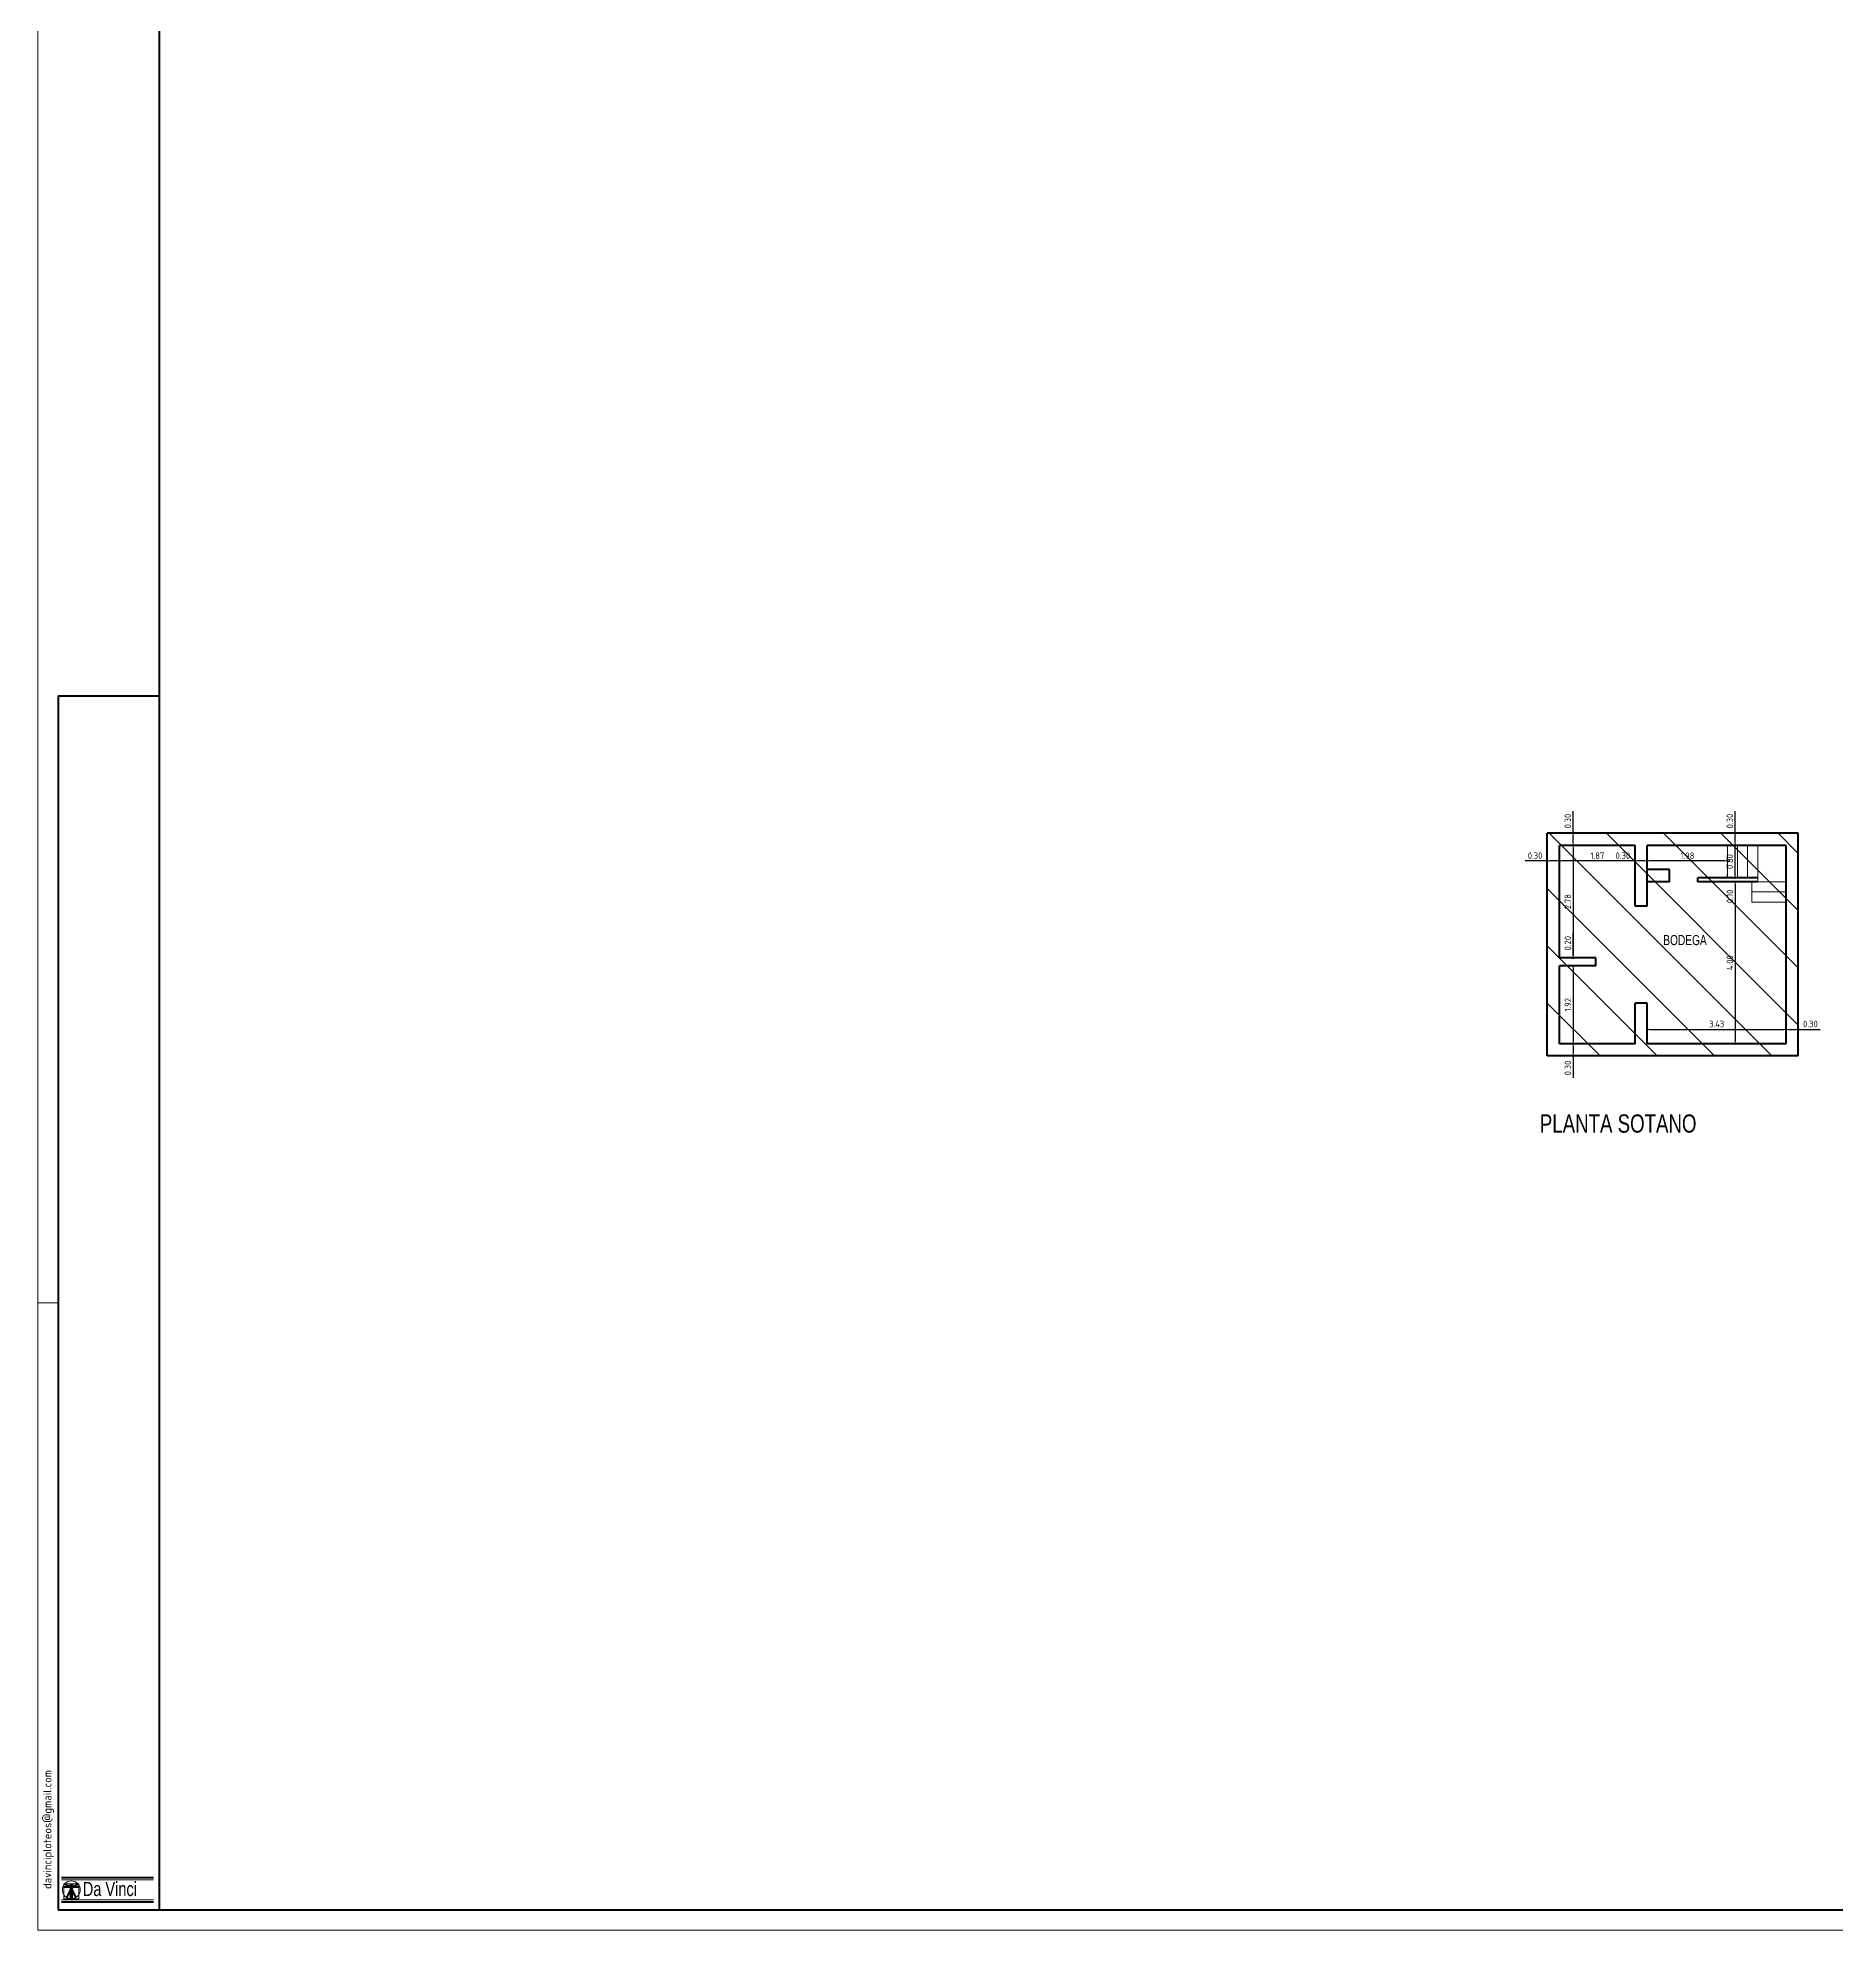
# Model space of a CAD drawing. Extents: x 233 to 569, y -241 to -74.
# Drawn here: x 348.48 to 392.92, y -205.62 to -158.86 of the extents above; entities that cross this region are included whole.
import ezdxf

# ---------------------------------------------------------------- set-up
doc = ezdxf.new("R2010")
doc.units = 0
doc.header["$MEASUREMENT"] = 0
doc.linetypes.add('DOT2', pattern=[0.125, 0, -0.125])
doc.layers.get('0').update_dxf_attribs({"linetype": 'CONTINUOUS', "lineweight": 50})
doc.layers.get('DEFPOINTS').update_dxf_attribs({"linetype": 'CONTINUOUS'})
for name, color, linetype, lineweight in [('ACOTACIONES', 1, 'CONTINUOUS', 9), ('COTAS', 1, 'CONTINUOUS', 9), ('ee', 8, 'CONTINUOUS', 13), ('GRAFISMOS', 8, 'CONTINUOUS', 13), ('LINEAS', 2, 'CONTINUOUS', 20), ('MARCOS', 4, 'CONTINUOUS', 80), ('MUROS', 7, 'CONTINUOUS', 50), ('TEXTOGREEN', 3, 'CONTINUOUS', 40), ('TEXTOS', 52, 'CONTINUOUS', 40)]:
    doc.layers.add(name, color=color, linetype=linetype, lineweight=lineweight)
doc.styles.add('ARIAL', font='')
doc.styles.add('COTAS', font='bahnschrift.ttf', dxfattribs={"width": 0.7})
doc.styles.add('TEMPUS', font='GILC____.TTF')
doc.styles.get('ARIAL').set_extended_font_data('DIN')
doc.dimstyles.new('PLANTA', dxfattribs={"dimscale": 0, "dimtxt": 0.16, "dimasz": 0.06, "dimexe": 0.18, "dimexo": 0, "dimgap": 0.05, "dimtad": 1, "dimzin": 0, "dimdsep": 46, "dimtxsty": 'ARIAL', "dimblk1": 'DOT', "dimblk2": 'DOT', "dimsah": 1, "dimcen": 0.09, "dimclrd": 1, "dimclre": 1, "dimclrt": 3, "dimadec": 0, "dimazin": 0, "dimtfac": 1, "dimtofl": 0, "dimtmove": 0, "dimatfit": 3, "dimldrblk": 'DOT', "dimfxl": 0.18, "dimtolj": 1, "dimtzin": 0, "dimarcsym": 0})
pattern_1 = [(45, (-169.542127, 62.409656), (-0.00883883476, 0.00883883476), [])]

# ---------------------------------------------------------------- blocks, each defined once
blk = doc.blocks.new('_DOT')
at = {"color": 0, "linetype": 'ByBlock'}
blk.add_line((-0.5, 0), (-1, 0), dxfattribs=at)
at = {"color": 0, "linetype": 'ByBlock', "const_width": 0.5}
blk.add_lwpolyline([(-0.25, 0, 1), (0.25, 0, 1)], format="xyb", close=True, dxfattribs=at)
blk = doc.blocks.new('*D395')
at = {"layer": 'COTAS', "color": 1, "linetype": 'DOT2', "lineweight": -2, "transparency": 16777216}
for p, q in [((390.239, -179.715), (390.601, -179.715)), ((390.239, -183.715), (390.601, -183.715))]:
    blk.add_line(p, q, dxfattribs=at)
at = {"layer": 'COTAS', "color": 1, "lineweight": -2, "transparency": 16777216}
blk.add_line((390.421, -179.775), (390.421, -183.655), dxfattribs=at)
at = {"layer": 'DEFPOINTS', "color": 0, "transparency": 16777216}
for p in [(390.239, -179.715), (390.239, -183.715), (390.421, -183.715)]:
    blk.add_point(p, dxfattribs=at)
at = {"layer": 'COTAS', "color": 1, "lineweight": -2, "transparency": 16777216, "xscale": 0.06, "yscale": 0.06, "zscale": 0.06}
for p, rotation in [((390.421, -179.715), 90), ((390.421, -183.715), 270)]:
    blk.add_blockref('_DOT', p, dxfattribs=dict(at, rotation=rotation))
at = {"layer": 'COTAS', "color": 3, "transparency": 16777216, "insert": (390.289, -181.715), "char_height": 0.16, "attachment_point": 5, "rotation": 90, "style": 'ARIAL'}
blk.add_mtext('\\A1;4.00', dxfattribs=at)
blk = doc.blocks.new('*D396')
at = {"layer": 'COTAS', "color": 1, "lineweight": -2, "transparency": 16777216}
for p, q in [((390.421, -179.555), (390.421, -179.495)), ((390.421, -179.775), (390.421, -180.318))]:
    blk.add_line(p, q, dxfattribs=at)
at = {"layer": 'COTAS', "color": 1, "linetype": 'DOT2', "lineweight": -2, "transparency": 16777216}
for p, q in [((390.479, -179.615), (390.241, -179.615)), ((390.479, -179.715), (390.241, -179.715))]:
    blk.add_line(p, q, dxfattribs=at)
at = {"layer": 'DEFPOINTS', "color": 0, "transparency": 16777216}
for p in [(390.421, -179.715), (390.479, -179.615), (390.479, -179.715)]:
    blk.add_point(p, dxfattribs=at)
at = {"layer": 'COTAS', "color": 1, "lineweight": -2, "transparency": 16777216, "xscale": 0.06, "yscale": 0.06, "zscale": 0.06}
for p, rotation in [((390.421, -179.615), 270), ((390.421, -179.715), 90)]:
    blk.add_blockref('_DOT', p, dxfattribs=dict(at, rotation=rotation))
at = {"layer": 'COTAS', "color": 3, "transparency": 16777216, "insert": (390.289, -180.076), "char_height": 0.16, "attachment_point": 5, "rotation": 90, "style": 'ARIAL'}
blk.add_mtext('\\A1;0.10', dxfattribs=at)
blk = doc.blocks.new('*D397')
at = {"layer": 'COTAS', "color": 1, "linetype": 'DOT2', "lineweight": -2, "transparency": 16777216}
for p, q in [((390.479, -178.815), (390.241, -178.815)), ((390.479, -179.615), (390.241, -179.615))]:
    blk.add_line(p, q, dxfattribs=at)
at = {"layer": 'COTAS', "color": 1, "lineweight": -2, "transparency": 16777216}
blk.add_line((390.421, -179.555), (390.421, -178.875), dxfattribs=at)
at = {"layer": 'DEFPOINTS', "color": 0, "transparency": 16777216}
for p in [(390.421, -178.815), (390.479, -178.815), (390.479, -179.615)]:
    blk.add_point(p, dxfattribs=at)
at = {"layer": 'COTAS', "color": 1, "lineweight": -2, "transparency": 16777216, "xscale": 0.06, "yscale": 0.06, "zscale": 0.06}
for p, rotation in [((390.421, -178.815), 90), ((390.421, -179.615), 270)]:
    blk.add_blockref('_DOT', p, dxfattribs=dict(at, rotation=rotation))
at = {"layer": 'COTAS', "color": 3, "transparency": 16777216, "insert": (390.289, -179.215), "char_height": 0.16, "attachment_point": 5, "rotation": 90, "style": 'ARIAL'}
blk.add_mtext('\\A1;0.80', dxfattribs=at)
blk = doc.blocks.new('*D398')
at = {"layer": 'COTAS', "color": 1, "lineweight": -2, "transparency": 16777216}
for p, q in [((390.421, -178.515), (390.421, -177.972)), ((390.421, -178.755), (390.421, -178.575))]:
    blk.add_line(p, q, dxfattribs=at)
at = {"layer": 'COTAS', "color": 1, "linetype": 'DOT2', "lineweight": -2, "transparency": 16777216}
for p, q in [((390.479, -178.515), (390.241, -178.515)), ((390.479, -178.815), (390.241, -178.815))]:
    blk.add_line(p, q, dxfattribs=at)
at = {"layer": 'DEFPOINTS', "color": 0, "transparency": 16777216}
for p in [(390.421, -178.515), (390.479, -178.515), (390.479, -178.815)]:
    blk.add_point(p, dxfattribs=at)
at = {"layer": 'COTAS', "color": 1, "lineweight": -2, "transparency": 16777216, "xscale": 0.06, "yscale": 0.06, "zscale": 0.06}
for p, rotation in [((390.421, -178.515), 90), ((390.421, -178.815), 270)]:
    blk.add_blockref('_DOT', p, dxfattribs=dict(at, rotation=rotation))
at = {"layer": 'COTAS', "color": 3, "transparency": 16777216, "insert": (390.289, -178.214), "char_height": 0.16, "attachment_point": 5, "rotation": 90, "style": 'ARIAL'}
blk.add_mtext('\\A1;0.30', dxfattribs=at)
blk = doc.blocks.new('*D399')
at = {"layer": 'COTAS', "color": 1, "linetype": 'DOT2', "lineweight": -2, "transparency": 16777216}
for p, q in [((388.249, -179.715), (388.249, -179.021)), ((390.229, -179.615), (390.229, -179.021))]:
    blk.add_line(p, q, dxfattribs=at)
at = {"layer": 'COTAS', "color": 1, "lineweight": -2, "transparency": 16777216}
blk.add_line((390.169, -179.201), (388.309, -179.201), dxfattribs=at)
at = {"layer": 'DEFPOINTS', "color": 0, "transparency": 16777216}
for p in [(388.249, -179.201), (388.249, -179.715), (390.229, -179.615)]:
    blk.add_point(p, dxfattribs=at)
at = {"layer": 'COTAS', "color": 1, "lineweight": -2, "transparency": 16777216, "xscale": 0.06, "yscale": 0.06, "zscale": 0.06, "rotation": 180}
blk.add_blockref('_DOT', (388.249, -179.201), dxfattribs=at)
at = {"layer": 'COTAS', "color": 1, "lineweight": -2, "transparency": 16777216, "xscale": 0.06, "yscale": 0.06, "zscale": 0.06}
blk.add_blockref('_DOT', (390.229, -179.201), dxfattribs=at)
at = {"layer": 'COTAS', "color": 3, "transparency": 16777216, "insert": (389.239, -179.07), "char_height": 0.16, "attachment_point": 5, "style": 'ARIAL'}
blk.add_mtext('\\A1;1.98', dxfattribs=at)
blk = doc.blocks.new('*D400')
at = {"layer": 'COTAS', "color": 1, "linetype": 'DOT2', "lineweight": -2, "transparency": 16777216}
for p, q in [((387.949, -178.815), (387.949, -179.381)), ((388.249, -178.815), (388.249, -179.381))]:
    blk.add_line(p, q, dxfattribs=at)
at = {"layer": 'COTAS', "color": 1, "lineweight": -2, "transparency": 16777216}
for p, q in [((387.949, -179.201), (387.406, -179.201)), ((388.189, -179.201), (388.009, -179.201))]:
    blk.add_line(p, q, dxfattribs=at)
at = {"layer": 'DEFPOINTS', "color": 0, "transparency": 16777216}
for p in [(387.949, -178.815), (388.249, -178.815), (387.949, -179.201)]:
    blk.add_point(p, dxfattribs=at)
at = {"layer": 'COTAS', "color": 1, "lineweight": -2, "transparency": 16777216, "xscale": 0.06, "yscale": 0.06, "zscale": 0.06, "rotation": 180}
blk.add_blockref('_DOT', (387.949, -179.201), dxfattribs=at)
at = {"layer": 'COTAS', "color": 1, "lineweight": -2, "transparency": 16777216, "xscale": 0.06, "yscale": 0.06, "zscale": 0.06}
blk.add_blockref('_DOT', (388.249, -179.201), dxfattribs=at)
at = {"layer": 'COTAS', "color": 3, "transparency": 16777216, "insert": (387.647, -179.07), "char_height": 0.16, "attachment_point": 5, "style": 'ARIAL'}
blk.add_mtext('\\A1;0.30', dxfattribs=at)
blk = doc.blocks.new('*D401')
at = {"layer": 'COTAS', "color": 1, "linetype": 'DOT2', "lineweight": -2, "transparency": 16777216}
for p, q in [((386.079, -178.815), (386.079, -179.381)), ((387.949, -178.815), (387.949, -179.381))]:
    blk.add_line(p, q, dxfattribs=at)
at = {"layer": 'COTAS', "color": 1, "lineweight": -2, "transparency": 16777216}
blk.add_line((387.889, -179.201), (386.139, -179.201), dxfattribs=at)
at = {"layer": 'DEFPOINTS', "color": 0, "transparency": 16777216}
for p in [(386.079, -178.815), (387.949, -178.815), (386.079, -179.201)]:
    blk.add_point(p, dxfattribs=at)
at = {"layer": 'COTAS', "color": 1, "lineweight": -2, "transparency": 16777216, "xscale": 0.06, "yscale": 0.06, "zscale": 0.06, "rotation": 180}
blk.add_blockref('_DOT', (386.079, -179.201), dxfattribs=at)
at = {"layer": 'COTAS', "color": 1, "lineweight": -2, "transparency": 16777216, "xscale": 0.06, "yscale": 0.06, "zscale": 0.06}
blk.add_blockref('_DOT', (387.949, -179.201), dxfattribs=at)
at = {"layer": 'COTAS', "color": 3, "transparency": 16777216, "insert": (387.014, -179.07), "char_height": 0.16, "attachment_point": 5, "style": 'ARIAL'}
blk.add_mtext('\\A1;1.87', dxfattribs=at)
blk = doc.blocks.new('*D402')
at = {"layer": 'COTAS', "color": 1, "linetype": 'DOT2', "lineweight": -2, "transparency": 16777216}
for p, q in [((385.779, -178.815), (385.779, -179.381)), ((386.079, -178.815), (386.079, -179.381))]:
    blk.add_line(p, q, dxfattribs=at)
at = {"layer": 'COTAS', "color": 1, "lineweight": -2, "transparency": 16777216}
for p, q in [((385.779, -179.201), (385.236, -179.201)), ((386.019, -179.201), (385.839, -179.201))]:
    blk.add_line(p, q, dxfattribs=at)
at = {"layer": 'DEFPOINTS', "color": 0, "transparency": 16777216}
for p in [(385.779, -178.815), (386.079, -178.815), (385.779, -179.201)]:
    blk.add_point(p, dxfattribs=at)
at = {"layer": 'COTAS', "color": 1, "lineweight": -2, "transparency": 16777216, "xscale": 0.06, "yscale": 0.06, "zscale": 0.06, "rotation": 180}
blk.add_blockref('_DOT', (385.779, -179.201), dxfattribs=at)
at = {"layer": 'COTAS', "color": 1, "lineweight": -2, "transparency": 16777216, "xscale": 0.06, "yscale": 0.06, "zscale": 0.06}
blk.add_blockref('_DOT', (386.079, -179.201), dxfattribs=at)
at = {"layer": 'COTAS', "color": 3, "transparency": 16777216, "insert": (385.477, -179.07), "char_height": 0.16, "attachment_point": 5, "style": 'ARIAL'}
blk.add_mtext('\\A1;0.30', dxfattribs=at)
blk = doc.blocks.new('*D403')
at = {"layer": 'COTAS', "color": 1, "linetype": 'DOT2', "lineweight": -2, "transparency": 16777216}
for p, q in [((386.079, -178.815), (386.597, -178.815)), ((386.079, -181.595), (386.597, -181.595))]:
    blk.add_line(p, q, dxfattribs=at)
at = {"layer": 'COTAS', "color": 1, "lineweight": -2, "transparency": 16777216}
blk.add_line((386.417, -178.875), (386.417, -181.535), dxfattribs=at)
at = {"layer": 'DEFPOINTS', "color": 0, "transparency": 16777216}
for p in [(386.079, -178.815), (386.079, -181.595), (386.417, -181.595)]:
    blk.add_point(p, dxfattribs=at)
at = {"layer": 'COTAS', "color": 1, "lineweight": -2, "transparency": 16777216, "xscale": 0.06, "yscale": 0.06, "zscale": 0.06}
for p, rotation in [((386.417, -178.815), 90), ((386.417, -181.595), 270)]:
    blk.add_blockref('_DOT', p, dxfattribs=dict(at, rotation=rotation))
at = {"layer": 'COTAS', "color": 3, "transparency": 16777216, "insert": (386.286, -180.205), "char_height": 0.16, "attachment_point": 5, "rotation": 90, "style": 'ARIAL'}
blk.add_mtext('\\A1;2.78', dxfattribs=at)
blk = doc.blocks.new('*D404')
at = {"layer": 'COTAS', "color": 1, "lineweight": -2, "transparency": 16777216}
for p, q in [((386.417, -178.515), (386.417, -177.972)), ((386.417, -178.755), (386.417, -178.575))]:
    blk.add_line(p, q, dxfattribs=at)
at = {"layer": 'COTAS', "color": 1, "linetype": 'DOT2', "lineweight": -2, "transparency": 16777216}
for p, q in [((386.079, -178.515), (386.597, -178.515)), ((386.079, -178.815), (386.597, -178.815))]:
    blk.add_line(p, q, dxfattribs=at)
at = {"layer": 'DEFPOINTS', "color": 0, "transparency": 16777216}
for p in [(386.079, -178.515), (386.417, -178.515), (386.079, -178.815)]:
    blk.add_point(p, dxfattribs=at)
at = {"layer": 'COTAS', "color": 1, "lineweight": -2, "transparency": 16777216, "xscale": 0.06, "yscale": 0.06, "zscale": 0.06}
for p, rotation in [((386.417, -178.515), 90), ((386.417, -178.815), 270)]:
    blk.add_blockref('_DOT', p, dxfattribs=dict(at, rotation=rotation))
at = {"layer": 'COTAS', "color": 3, "transparency": 16777216, "insert": (386.286, -178.214), "char_height": 0.16, "attachment_point": 5, "rotation": 90, "style": 'ARIAL'}
blk.add_mtext('\\A1;0.30', dxfattribs=at)
blk = doc.blocks.new('*D405')
at = {"layer": 'COTAS', "color": 1, "lineweight": -2, "transparency": 16777216}
for p, q in [((386.417, -181.535), (386.417, -180.992)), ((386.417, -181.855), (386.417, -181.915))]:
    blk.add_line(p, q, dxfattribs=at)
at = {"layer": 'COTAS', "color": 1, "linetype": 'DOT2', "lineweight": -2, "transparency": 16777216}
for p, q in [((386.079, -181.595), (386.597, -181.595)), ((386.079, -181.795), (386.597, -181.795))]:
    blk.add_line(p, q, dxfattribs=at)
at = {"layer": 'DEFPOINTS', "color": 0, "transparency": 16777216}
for p in [(386.079, -181.595), (386.079, -181.795), (386.417, -181.595)]:
    blk.add_point(p, dxfattribs=at)
at = {"layer": 'COTAS', "color": 1, "lineweight": -2, "transparency": 16777216, "xscale": 0.06, "yscale": 0.06, "zscale": 0.06}
for p, rotation in [((386.417, -181.595), 270), ((386.417, -181.795), 90)]:
    blk.add_blockref('_DOT', p, dxfattribs=dict(at, rotation=rotation))
at = {"layer": 'COTAS', "color": 3, "transparency": 16777216, "insert": (386.286, -181.234), "char_height": 0.16, "attachment_point": 5, "rotation": 90, "style": 'ARIAL'}
blk.add_mtext('\\A1;0.20', dxfattribs=at)
blk = doc.blocks.new('*D406')
at = {"layer": 'COTAS', "color": 1, "linetype": 'DOT2', "lineweight": -2, "transparency": 16777216}
for p, q in [((386.079, -181.795), (386.597, -181.795)), ((386.079, -183.715), (386.597, -183.715))]:
    blk.add_line(p, q, dxfattribs=at)
at = {"layer": 'COTAS', "color": 1, "lineweight": -2, "transparency": 16777216}
blk.add_line((386.417, -181.855), (386.417, -183.655), dxfattribs=at)
at = {"layer": 'DEFPOINTS', "color": 0, "transparency": 16777216}
for p in [(386.079, -181.795), (386.079, -183.715), (386.417, -183.715)]:
    blk.add_point(p, dxfattribs=at)
at = {"layer": 'COTAS', "color": 1, "lineweight": -2, "transparency": 16777216, "xscale": 0.06, "yscale": 0.06, "zscale": 0.06}
for p, rotation in [((386.417, -181.795), 90), ((386.417, -183.715), 270)]:
    blk.add_blockref('_DOT', p, dxfattribs=dict(at, rotation=rotation))
at = {"layer": 'COTAS', "color": 3, "transparency": 16777216, "insert": (386.287, -182.755), "char_height": 0.16, "attachment_point": 5, "rotation": 90, "style": 'ARIAL'}
blk.add_mtext('\\A1;1.92', dxfattribs=at)
blk = doc.blocks.new('*D407')
at = {"layer": 'COTAS', "color": 1, "linetype": 'DOT2', "lineweight": -2, "transparency": 16777216}
for p, q in [((386.079, -183.715), (386.597, -183.715)), ((386.079, -184.015), (386.597, -184.015))]:
    blk.add_line(p, q, dxfattribs=at)
at = {"layer": 'COTAS', "color": 1, "lineweight": -2, "transparency": 16777216}
for p, q in [((386.417, -183.775), (386.417, -183.955)), ((386.417, -184.015), (386.417, -184.558))]:
    blk.add_line(p, q, dxfattribs=at)
at = {"layer": 'DEFPOINTS', "color": 0, "transparency": 16777216}
for p in [(386.079, -183.715), (386.079, -184.015), (386.417, -184.015)]:
    blk.add_point(p, dxfattribs=at)
at = {"layer": 'COTAS', "color": 1, "lineweight": -2, "transparency": 16777216, "xscale": 0.06, "yscale": 0.06, "zscale": 0.06}
for p, rotation in [((386.417, -183.715), 90), ((386.417, -184.015), 270)]:
    blk.add_blockref('_DOT', p, dxfattribs=dict(at, rotation=rotation))
at = {"layer": 'COTAS', "color": 3, "transparency": 16777216, "insert": (386.286, -184.316), "char_height": 0.16, "attachment_point": 5, "rotation": 90, "style": 'ARIAL'}
blk.add_mtext('\\A1;0.30', dxfattribs=at)
blk = doc.blocks.new('*D408')
at = {"layer": 'COTAS', "color": 1, "linetype": 'DOT2', "lineweight": -2, "transparency": 16777216}
for p, q in [((388.249, -183.715), (388.249, -183.181)), ((391.679, -183.715), (391.679, -183.181))]:
    blk.add_line(p, q, dxfattribs=at)
at = {"layer": 'COTAS', "color": 1, "lineweight": -2, "transparency": 16777216}
blk.add_line((388.309, -183.361), (391.619, -183.361), dxfattribs=at)
at = {"layer": 'DEFPOINTS', "color": 0, "transparency": 16777216}
for p in [(388.249, -183.715), (391.679, -183.361), (391.679, -183.715)]:
    blk.add_point(p, dxfattribs=at)
at = {"layer": 'COTAS', "color": 1, "lineweight": -2, "transparency": 16777216, "xscale": 0.06, "yscale": 0.06, "zscale": 0.06, "rotation": 180}
blk.add_blockref('_DOT', (388.249, -183.361), dxfattribs=at)
at = {"layer": 'COTAS', "color": 1, "lineweight": -2, "transparency": 16777216, "xscale": 0.06, "yscale": 0.06, "zscale": 0.06}
blk.add_blockref('_DOT', (391.679, -183.361), dxfattribs=at)
at = {"layer": 'COTAS', "color": 3, "transparency": 16777216, "insert": (389.964, -183.229), "char_height": 0.16, "attachment_point": 5, "style": 'ARIAL'}
blk.add_mtext('\\A1;3.43', dxfattribs=at)
blk = doc.blocks.new('*D409')
at = {"layer": 'COTAS', "color": 1, "linetype": 'DOT2', "lineweight": -2, "transparency": 16777216}
for p, q in [((391.679, -183.715), (391.679, -183.181)), ((391.979, -183.715), (391.979, -183.181))]:
    blk.add_line(p, q, dxfattribs=at)
at = {"layer": 'COTAS', "color": 1, "lineweight": -2, "transparency": 16777216}
for p, q in [((391.739, -183.361), (391.919, -183.361)), ((391.979, -183.361), (392.522, -183.361))]:
    blk.add_line(p, q, dxfattribs=at)
at = {"layer": 'DEFPOINTS', "color": 0, "transparency": 16777216}
for p in [(391.679, -183.715), (391.979, -183.361), (391.979, -183.715)]:
    blk.add_point(p, dxfattribs=at)
at = {"layer": 'COTAS', "color": 1, "lineweight": -2, "transparency": 16777216, "xscale": 0.06, "yscale": 0.06, "zscale": 0.06, "rotation": 180}
blk.add_blockref('_DOT', (391.679, -183.361), dxfattribs=at)
at = {"layer": 'COTAS', "color": 1, "lineweight": -2, "transparency": 16777216, "xscale": 0.06, "yscale": 0.06, "zscale": 0.06}
blk.add_blockref('_DOT', (391.979, -183.361), dxfattribs=at)
at = {"layer": 'COTAS', "color": 3, "transparency": 16777216, "insert": (392.28, -183.229), "char_height": 0.16, "attachment_point": 5, "style": 'ARIAL'}
blk.add_mtext('\\A1;0.30', dxfattribs=at)

msp = doc.modelspace()

# ---------------------------------------------------------------- hatches: boundary and pattern name
at = {"layer": 'GRAFISMOS'}
h = msp.add_hatch(dxfattribs=at)
h.set_pattern_fill('_USER', color=256, angle=-45, pattern_type=0)
h.set_pattern_definition([(315, (-3350.18, 4847.2506), (0.70710678, 0.70710678), [])])
h.paths.add_polyline_path([(391.9789, -178.515), (391.9789, -184.015), (385.7789, -184.015), (385.7789, -178.515)])
at = {"layer": 'GRAFISMOS', "linetype": 'Continuous'}
h = msp.add_hatch(dxfattribs=at)
h.set_pattern_fill('_USER', color=256, scale=0.0125, angle=45, pattern_type=0)
h.set_pattern_definition(pattern_1)
h.paths.add_polyline_path([(349.3425, -204.6031), (349.3402, -204.5983), (349.3501, -204.5654), (349.492, -204.5654), (349.492, -204.5418), (349.3363, -204.5418, 0.6769222), (349.3154, -204.4763), (349.3101, -204.4763, 0.6769222), (349.2892, -204.5418), (349.1294, -204.5418), (349.1294, -204.5654), (349.2754, -204.5654), (349.2853, -204.5983), (349.283, -204.6031), (349.283, -204.8407, 0.0232991), (349.3035, -204.8423), (349.3035, -204.6964, -1), (349.322, -204.6964), (349.322, -204.8422, 0.0233419), (349.3425, -204.8401)])
h = msp.add_hatch(dxfattribs=at)
h.set_pattern_fill('_USER', color=9, scale=0.0125, angle=45, pattern_type=0)
h.set_pattern_definition(pattern_1)
h.paths.add_polyline_path([(349.4891, -204.4909, 0.0211603), (349.4775, -204.4763), (349.4691, -204.4763), (349.343, -204.5345, -0.0674267), (349.3363, -204.5418), (349.3863, -204.5418)])
h.paths.add_polyline_path([(349.1564, -204.4763), (349.1435, -204.4763, 0.0188448), (349.1331, -204.4893), (349.2392, -204.5418), (349.2892, -204.5418, -0.0674267), (349.2825, -204.5345)])
h.paths.add_polyline_path([(349.283, -204.6031), (349.1875, -204.8051, 0.0276533), (349.2085, -204.8176), (349.283, -204.6902)])
h.paths.add_polyline_path([(349.3425, -204.6031), (349.3425, -204.6902), (349.4159, -204.8157, 0.0279173), (349.4369, -204.8028)])

# ---------------------------------------------------------------- linework, layer by layer
for p, q in [((349.0657, -204.3143), (351.3429, -204.3143)), ((349.0657, -204.9214), (351.3376, -204.9214))]:
    msp.add_line(p, q)
at = {"layer": 'ACOTACIONES'}
for p, q in [((349.0657, -204.3738), (351.3426, -204.3738)), ((349.0657, -204.8688), (351.3379, -204.8688))]:
    msp.add_line(p, q, dxfattribs=at)
at = {"layer": 'ee'}
for p, q in [((390.2289, -179.615), (390.2289, -178.815)), ((390.4789, -179.615), (390.4789, -178.815)), ((390.7289, -179.615), (390.7289, -178.815)), ((390.9789, -179.715), (390.9789, -178.815)), ((390.8289, -179.715), (391.6789, -179.715)), ((390.8289, -180.215), (390.8289, -179.715)), ((390.8289, -179.965), (391.6789, -179.965)), ((390.8289, -180.215), (391.6789, -180.215))]:
    msp.add_line(p, q, dxfattribs=at)
at = {"layer": 'GRAFISMOS', "linetype": 'Continuous'}
for p, q in [((349.1294, -204.4763), (349.492, -204.4763)), ((349.1294, -204.4763), (349.1294, -204.8423)), ((349.2892, -204.5418), (349.1294, -204.5418)), ((349.2754, -204.5654), (349.1294, -204.5654)), ((349.2392, -204.5418), (349.1331, -204.4893)), ((349.2825, -204.5345), (349.1564, -204.4763)), ((349.283, -204.6031), (349.1875, -204.8051)), ((349.2085, -204.8176), (349.283, -204.6902)), ((349.2754, -204.5654), (349.2853, -204.5983)), ((349.283, -204.6031), (349.2853, -204.5983)), ((349.283, -204.6031), (349.283, -204.8423)), ((349.3035, -204.8423), (349.3035, -204.6964)), ((349.322, -204.8423), (349.322, -204.6964)), ((349.3363, -204.5418), (349.492, -204.5418)), ((349.3501, -204.5654), (349.3402, -204.5983)), ((349.3425, -204.6031), (349.3402, -204.5983)), ((349.3425, -204.6031), (349.4369, -204.8028)), ((349.3425, -204.6031), (349.3425, -204.8423)), ((349.4159, -204.8157), (349.3425, -204.6902)), ((349.343, -204.5345), (349.4691, -204.4763)), ((349.3501, -204.5654), (349.492, -204.5654)), ((349.3863, -204.5418), (349.4891, -204.4909)), ((349.492, -204.4763), (349.492, -204.8423)), ((349.1294, -204.8423), (349.492, -204.8423))]:
    msp.add_line(p, q, dxfattribs=at)
msp.add_circle((349.3105, -204.6213), 0.2212, dxfattribs=at)
for centre, radius, start, end in [((349.3128, -204.5132), 0.037, 309.45813, 230.54187), ((349.3128, -204.6964), 0.00923, 0, 180)]:
    msp.add_arc(centre, radius, start, end, dxfattribs=at)
at = {"layer": 'LINEAS'}
for p, q in [((348.4834, -116.6186), (348.4834, -205.6186)), ((348.9834, -190.1186), (348.4834, -190.1186)), ((348.9834, -190.1186), (348.4834, -190.1186)), ((348.4834, -205.6186), (467.4834, -205.6186))]:
    msp.add_line(p, q, dxfattribs=at)
at = {"layer": 'MARCOS'}
for p, q in [((351.4834, -117.1186), (351.4834, -205.1186)), ((348.9834, -175.1186), (348.9834, -205.1186)), ((348.9834, -175.1186), (351.4834, -175.1186)), ((348.9834, -205.1186), (466.9834, -205.1186))]:
    msp.add_line(p, q, dxfattribs=at)
at = {"layer": 'MUROS', "ltscale": 0.5}
for p, q in [((391.9789, -178.515), (385.7789, -178.515)), ((385.7789, -184.015), (385.7789, -178.515)), ((391.9789, -184.015), (391.9789, -178.515)), ((387.9489, -178.815), (386.0789, -178.815)), ((386.0789, -181.595), (386.0789, -178.815)), ((387.9489, -180.315), (387.9489, -178.815)), ((391.6789, -178.815), (388.2489, -178.815)), ((388.2489, -180.315), (388.2489, -178.815)), ((391.6789, -183.715), (391.6789, -178.815)), ((388.7989, -179.415), (388.2489, -179.415)), ((388.7989, -179.715), (388.7989, -179.415)), ((388.7989, -179.715), (388.2489, -179.715)), ((390.9789, -179.615), (389.4989, -179.615)), ((389.4989, -179.715), (389.4989, -179.615)), ((390.9789, -179.715), (389.4989, -179.715)), ((388.2489, -180.315), (387.9489, -180.315)), ((386.9789, -181.595), (386.0789, -181.595)), ((386.9789, -181.795), (386.0789, -181.795)), ((386.0789, -183.715), (386.0789, -181.795)), ((386.9789, -181.795), (386.9789, -181.595)), ((388.2489, -182.715), (387.9489, -182.715)), ((387.9489, -183.715), (387.9489, -182.715)), ((388.2489, -183.715), (388.2489, -182.715)), ((387.9489, -183.715), (386.0789, -183.715)), ((391.6789, -183.715), (388.2489, -183.715)), ((391.9789, -184.015), (385.7789, -184.015))]:
    msp.add_line(p, q, dxfattribs=at)

# ---------------------------------------------------------------- texts
at = {"style": 'TEMPUS'}
for s, height, p in [('PLANTA SOTANO', 0.45, (385.5946, -185.913)), ('Da Vinci', 0.35, (349.5956, -204.7757))]:
    msp.add_text(s, height=height, dxfattribs=at).set_placement(p)
at = {"layer": 'TEXTOGREEN', "style": 'ARIAL'}
msp.add_text('davinciploteos@gmail.com', height=0.2, rotation=90, dxfattribs=at).set_placement((348.8191, -204.6016))
at = {"layer": 'TEXTOS', "style": 'COTAS', "width": 0.75}
msp.add_text('BODEGA', height=0.25, dxfattribs=at).set_placement((388.6455, -181.2807))

# ---------------------------------------------------------------- dimensions: what is measured, and where the dimension line sits
at = {"layer": 'COTAS'}
for base, p1, p2, picture, middle in [((386.4174, -178.515), (386.0789, -178.815), (386.0789, -178.515), '*D404', (386.2858, -178.2135)), ((390.4206, -178.515), (390.4789, -178.815), (390.4789, -178.515), '*D398', (390.289, -178.2135)), ((386.4174, -181.595), (386.0789, -178.815), (386.0789, -181.595), '*D403', (386.286, -180.205)), ((390.4206, -178.815), (390.4789, -179.615), (390.4789, -178.815), '*D397', (390.2893, -179.215)), ((390.4206, -179.715), (390.4789, -179.615), (390.4789, -179.715), '*D396', (390.2893, -180.0764)), ((390.4206, -183.715), (390.2389, -179.715), (390.2389, -183.715), '*D395', (390.2893, -181.715)), ((386.4174, -181.595), (386.0789, -181.795), (386.0789, -181.595), '*D405', (386.286, -181.2335)), ((386.4174, -183.715), (386.0789, -181.795), (386.0789, -183.715), '*D406', (386.2867, -182.755)), ((386.4174, -184.015), (386.0789, -183.715), (386.0789, -184.015), '*D407', (386.2858, -184.3164))]:
    dim = msp.add_linear_dim(base=base, p1=p1, p2=p2, angle=270, dimstyle='PLANTA', override={"dimscale": 1}, dxfattribs=at)
    dim.commit()
    dim.dimension.update_dxf_attribs({"geometry": picture, "text_midpoint": middle})
for base, p1, p2, picture, middle in [((385.7789, -179.2015), (386.0789, -178.815), (385.7789, -178.815), '*D402', (385.4774, -179.0699)), ((386.0789, -179.2015), (387.9489, -178.815), (386.0789, -178.815), '*D401', (387.0139, -179.0701)), ((387.9489, -179.2015), (388.2489, -178.815), (387.9489, -178.815), '*D400', (387.6474, -179.0699)), ((388.2489, -179.2015), (390.2289, -179.615), (388.2489, -179.715), '*D399', (389.2389, -179.0701)), ((391.6789, -183.3607), (388.2489, -183.715), (391.6789, -183.715), '*D408', (389.9639, -183.2291)), ((391.9789, -183.3607), (391.6789, -183.715), (391.9789, -183.715), '*D409', (392.2803, -183.2291))]:
    dim = msp.add_linear_dim(base=base, p1=p1, p2=p2, dimstyle='PLANTA', override={"dimscale": 1}, dxfattribs=at)
    dim.commit()
    dim.dimension.update_dxf_attribs({"geometry": picture, "text_midpoint": middle})

doc.saveas('drawing.dxf')
